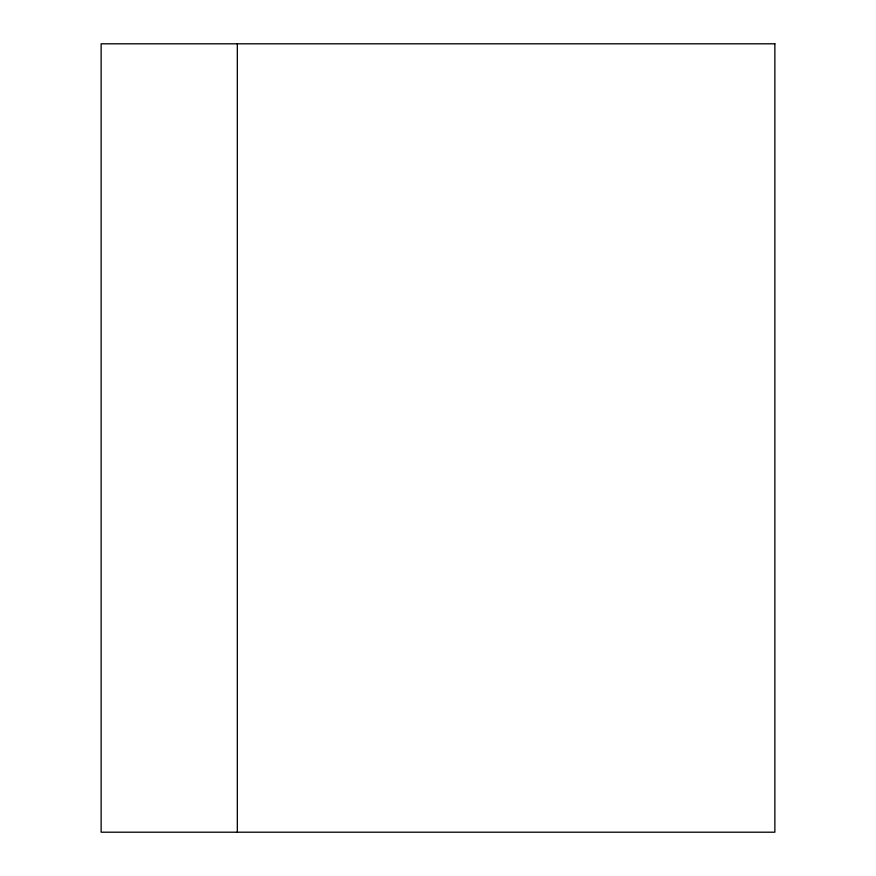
<?xml version="1.0" encoding="UTF-8"?>
<svg xmlns="http://www.w3.org/2000/svg" width="876" height="876" viewBox="0 0 876 876"><rect width="100%" height="100%" fill="white"/><g stroke="black" fill="none" stroke-linecap="round" stroke-linejoin="round"><path stroke-width="1.31" d="M237.319 43.8L237.319 832.2M774.866 43.8L101.134 43.8L101.134 832.2L774.866 832.2L774.866 43.8"/></g></svg>
